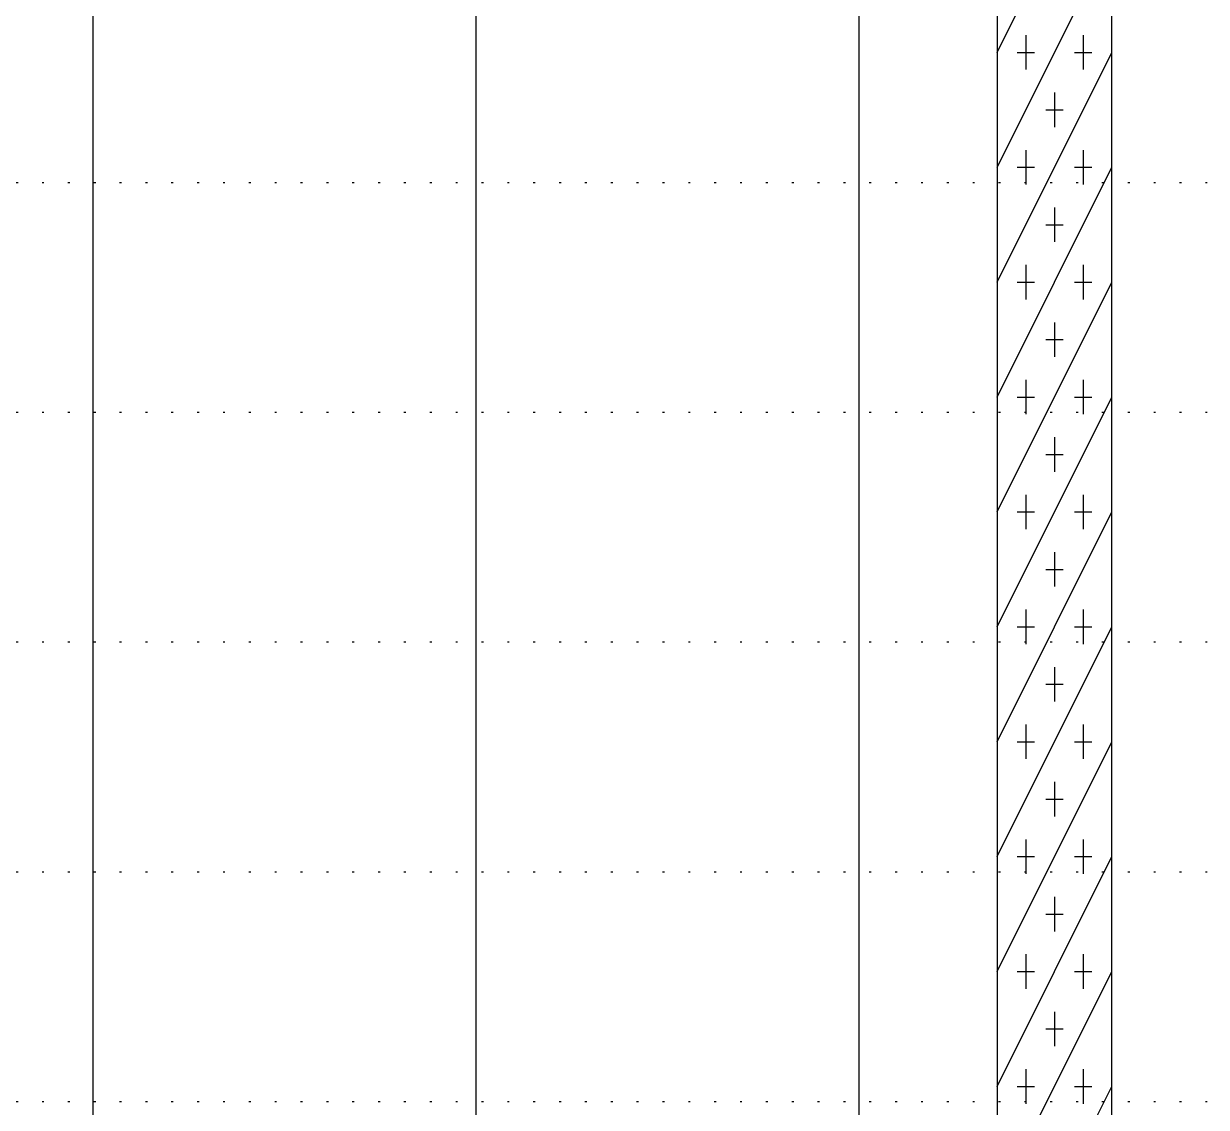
# Model space of a CAD drawing. Header units: millimetres. Extents: x -1499 to 6658, y -12483 to -6008.
# Drawn here: x 3072.5 to 3134.3, y -10757.4 to -10700.8 of the extents above; entities that cross this region are included whole.
import ezdxf

# ---------------------------------------------------------------- set-up
doc = ezdxf.new("R2010")
doc.units = ezdxf.units.MM
doc.linetypes.add('A-DOTLN01H', pattern=[0.125, 0, -0.125])
for name, color, linetype in [('32fgasdgasdf', 7, 'Continuous'), ('CR-GRID', 56, 'A-DOTLN01H'), ('수직그리드', 1, 'Continuous')]:
    doc.layers.add(name, color=color, linetype=linetype)

msp = doc.modelspace()

# ---------------------------------------------------------------- linework, layer by layer
at = {"layer": '32fgasdgasdf'}
for p, q in [((3123.377, -10681.268), (3123.377, -10837.868)), ((3129.377, -10837.868), (3129.377, -10681.268)), ((3123.377, -10702.268), (3129.377, -10690.268)), ((3123.377, -10708.268), (3129.377, -10696.268)), ((3124.877, -10701.368), (3124.877, -10703.168)), ((3127.877, -10701.368), (3127.877, -10703.168)), ((3123.377, -10714.268), (3129.377, -10702.268)), ((3124.427, -10702.268), (3125.327, -10702.268)), ((3127.427, -10702.268), (3128.327, -10702.268)), ((3126.377, -10704.368), (3126.377, -10706.168)), ((3125.927, -10705.268), (3126.827, -10705.268)), ((3124.877, -10707.368), (3124.877, -10709.168)), ((3127.877, -10707.368), (3127.877, -10709.168)), ((3123.377, -10720.268), (3129.377, -10708.268)), ((3124.427, -10708.268), (3125.327, -10708.268)), ((3127.427, -10708.268), (3128.327, -10708.268)), ((3126.377, -10710.368), (3126.377, -10712.168)), ((3125.927, -10711.268), (3126.827, -10711.268)), ((3124.877, -10713.368), (3124.877, -10715.168)), ((3127.877, -10713.368), (3127.877, -10715.168)), ((3123.377, -10726.268), (3129.377, -10714.268)), ((3124.427, -10714.268), (3125.327, -10714.268)), ((3127.427, -10714.268), (3128.327, -10714.268)), ((3126.377, -10716.368), (3126.377, -10718.168)), ((3125.927, -10717.268), (3126.827, -10717.268)), ((3124.877, -10719.368), (3124.877, -10721.168)), ((3127.877, -10719.368), (3127.877, -10721.168)), ((3123.377, -10732.268), (3129.377, -10720.268)), ((3124.427, -10720.268), (3125.327, -10720.268)), ((3127.427, -10720.268), (3128.327, -10720.268)), ((3126.377, -10722.368), (3126.377, -10724.168)), ((3125.927, -10723.268), (3126.827, -10723.268)), ((3124.877, -10725.368), (3124.877, -10727.168)), ((3127.877, -10725.368), (3127.877, -10727.168)), ((3123.377, -10738.268), (3129.377, -10726.268)), ((3124.427, -10726.268), (3125.327, -10726.268)), ((3127.427, -10726.268), (3128.327, -10726.268)), ((3126.377, -10728.368), (3126.377, -10730.168)), ((3125.927, -10729.268), (3126.827, -10729.268)), ((3124.877, -10731.368), (3124.877, -10733.168)), ((3127.877, -10731.368), (3127.877, -10733.168)), ((3123.377, -10744.268), (3129.377, -10732.268)), ((3124.427, -10732.268), (3125.327, -10732.268)), ((3127.427, -10732.268), (3128.327, -10732.268)), ((3126.377, -10734.368), (3126.377, -10736.168)), ((3125.927, -10735.268), (3126.827, -10735.268)), ((3124.877, -10737.368), (3124.877, -10739.168)), ((3127.877, -10737.368), (3127.877, -10739.168)), ((3123.377, -10750.268), (3129.377, -10738.268)), ((3124.427, -10738.268), (3125.327, -10738.268)), ((3127.427, -10738.268), (3128.327, -10738.268)), ((3126.377, -10740.368), (3126.377, -10742.168)), ((3125.927, -10741.268), (3126.827, -10741.268)), ((3124.877, -10743.368), (3124.877, -10745.168)), ((3127.877, -10743.368), (3127.877, -10745.168)), ((3123.377, -10756.268), (3129.377, -10744.268)), ((3124.427, -10744.268), (3125.327, -10744.268)), ((3127.427, -10744.268), (3128.327, -10744.268)), ((3126.377, -10746.368), (3126.377, -10748.168)), ((3125.927, -10747.268), (3126.827, -10747.268)), ((3124.877, -10749.368), (3124.877, -10751.168)), ((3127.877, -10749.368), (3127.877, -10751.168)), ((3123.377, -10762.268), (3129.377, -10750.268)), ((3124.427, -10750.268), (3125.327, -10750.268)), ((3127.427, -10750.268), (3128.327, -10750.268)), ((3126.377, -10752.368), (3126.377, -10754.168)), ((3125.927, -10753.268), (3126.827, -10753.268)), ((3124.877, -10755.368), (3124.877, -10757.168)), ((3127.877, -10755.368), (3127.877, -10757.168)), ((3123.377, -10768.268), (3129.377, -10756.268)), ((3124.427, -10756.268), (3125.327, -10756.268)), ((3127.427, -10756.268), (3128.327, -10756.268))]:
    msp.add_line(p, q, dxfattribs=at)
at = {"layer": 'CR-GRID', "linetype": 'A-DOTLN01H', "ltscale": 10}
for p, q in [((696.157, -10709.058), (6196.157, -10709.058)), ((696.157, -10721.058), (6196.157, -10721.058)), ((696.157, -10733.058), (6196.157, -10733.058)), ((696.157, -10745.058), (6196.157, -10745.058)), ((696.157, -10757.058), (6181.157, -10757.058))]:
    msp.add_line(p, q, dxfattribs=at)
at = {"layer": '수직그리드'}
for p, q in [((3076.157, -10543.158), (3076.157, -11873.058)), ((3096.157, -10575.318), (3096.157, -11873.058)), ((3116.157, -10615.374), (3116.157, -11873.058))]:
    msp.add_line(p, q, dxfattribs=at)

doc.saveas('drawing.dxf')
